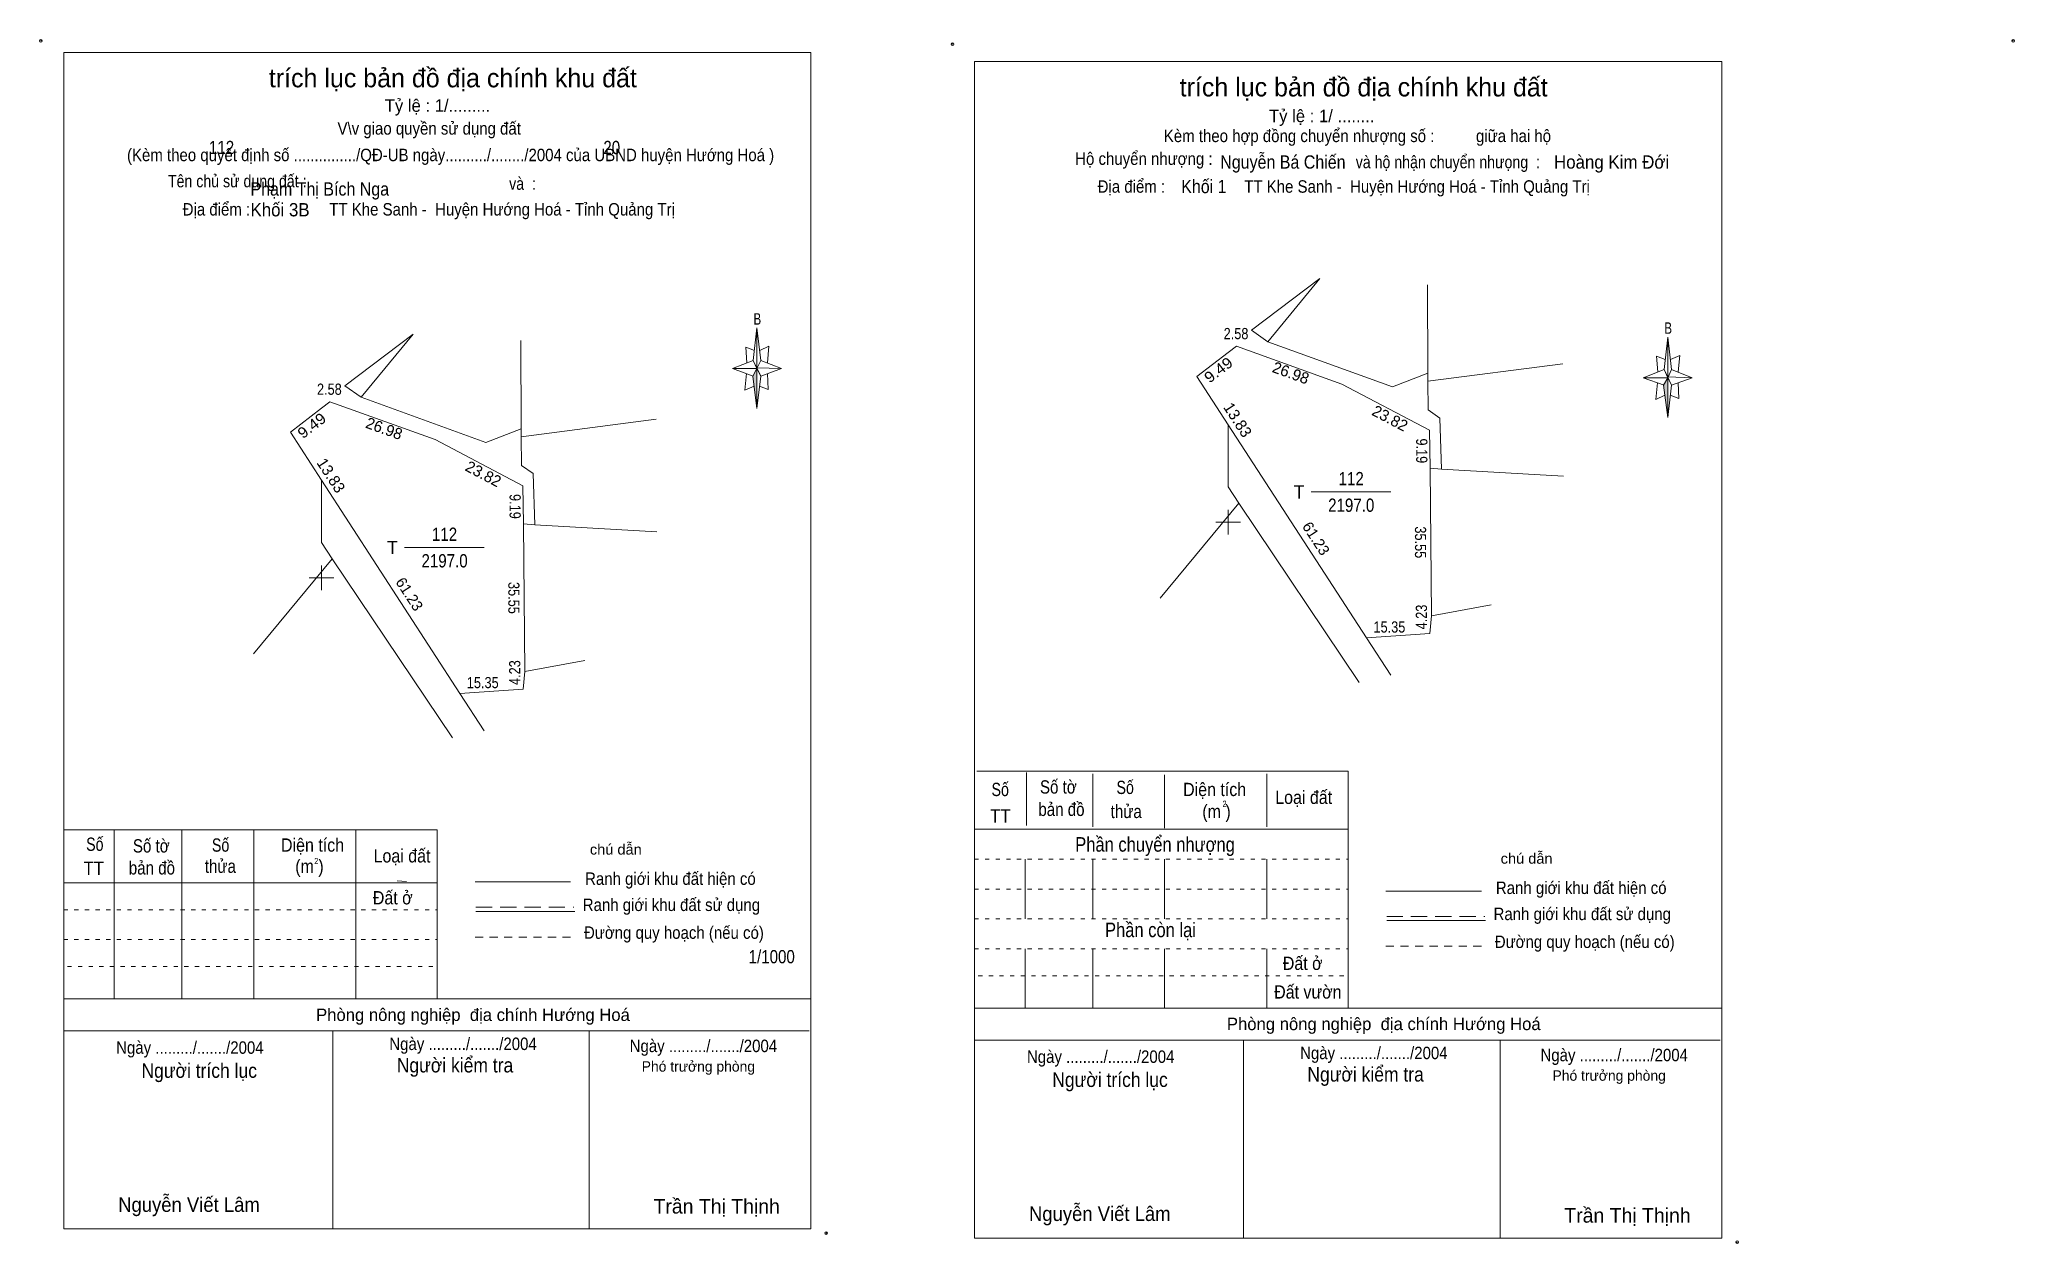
# Model space of a CAD drawing. Header units: centimetres. Extents: x 0.4 to 48, y 0.7 to 29.8.
import ezdxf
from ezdxf.enums import TextEntityAlignment as Align

# ---------------------------------------------------------------- set-up
doc = ezdxf.new("R2010")
doc.units = ezdxf.units.CM
doc.header["$LTSCALE"] = 0.13
doc.header["$PDMODE"] = 32
doc.header["$PDSIZE"] = 0.065
for name, pattern in [('DOTTED', [1.5, 0.3, -1.2]), ('MEDIUM_DASHED', [4.5, 3, -1.5]), ('SHORT_DASHED', [2.7, 1.5, -1.2])]:
    doc.linetypes.add(name, pattern=pattern)
for name, color, linetype, lineweight in [('1', 7, 'DOTTED', 13), ('22', 7, 'Continuous', 13), ('33', 7, 'Continuous', 13), ('5', 7, 'Continuous', 13), ('62', 7, 'Continuous', 13)]:
    doc.layers.add(name, color=color, linetype=linetype, lineweight=lineweight)
doc.layers.add('34', color=7, linetype='Continuous')
doc.layers.add('51', color=7, linetype='Continuous')

msp = doc.modelspace()

# ---------------------------------------------------------------- hatches: boundary and pattern name
at = {"layer": '5'}
for points in [[(17.7, 21.83), (17.7, 20.87), (17.6, 21.65)], [(39.64, 21.61), (39.64, 20.65), (39.54, 21.43)]]:
    msp.add_hatch(color=256, dxfattribs=at).paths.add_polyline_path(points)

# ---------------------------------------------------------------- linework, layer by layer
at = {"layer": '1', "linetype": 'Continuous'}
msp.add_line((22.94, 10.73), (31.94, 10.73), dxfattribs=at)
at = {"layer": '1'}
for p, q in [((22.94, 10.01), (31.94, 10.01)), ((22.94, 9.29), (31.94, 9.29)), ((22.94, 9.29), (31.94, 9.29)), ((1, 8.79), (10, 8.79)), ((22.94, 8.57), (31.94, 8.57)), ((22.94, 8.57), (31.94, 8.57)), ((1, 8.07), (10, 8.07)), ((22.94, 7.85), (31.94, 7.85)), ((22.94, 7.85), (31.94, 7.85)), ((1.09, 7.42), (10, 7.42)), ((23.03, 7.2), (31.94, 7.2)), ((23.03, 7.2), (31.94, 7.2))]:
    msp.add_line(p, q, dxfattribs=at)
at = {"layer": '22'}
for p, q in [((31.26, 24), (30.01, 22.48)), ((33.85, 23.85), (33.86, 21.72)), ((9.42, 22.66), (8.17, 21.14)), ((12.01, 22.51), (12.02, 20.38)), ((37.11, 21.95), (33.86, 21.53)), ((33.86, 21.53), (33.86, 21.72)), ((15.27, 20.61), (12.02, 20.19)), ((12.02, 20.19), (12.02, 20.38)), ((33.92, 19.43), (33.95, 15.87)), ((33.92, 19.43), (34.19, 19.41)), ((37.13, 19.24), (34.19, 19.41)), ((29.31, 18.59), (32.21, 14.27)), ((12.08, 18.09), (12.11, 14.53)), ((12.08, 18.09), (12.35, 18.07)), ((15.29, 17.9), (12.35, 18.07)), ((7.47, 17.25), (10.37, 12.93)), ((33.95, 15.87), (35.39, 16.14)), ((32.97, 14.44), (32.38, 15.34)), ((12.11, 14.53), (13.55, 14.8)), ((11.13, 13.1), (10.54, 14)), ((9.26, 9.47), (9.03, 9.49))]:
    msp.add_line(p, q, dxfattribs=at)
for points in [[(30.01, 22.48), (29.61, 22.76), (31.26, 24)], [(8.17, 21.14), (7.77, 21.42), (9.42, 22.66)], [(33.92, 19.43), (33.9, 20.35), (31.79, 21.46), (29.25, 22.37), (29.05, 22.22)], [(33.86, 21.72), (33.01, 21.39), (30.01, 22.48)], [(29.05, 22.22), (28.3, 21.64), (29.05, 20.48), (32.38, 15.34)], [(34.19, 19.41), (34.15, 20.64), (33.87, 20.84), (33.86, 21.53)], [(12.08, 18.09), (12.06, 19.01), (9.95, 20.12), (7.41, 21.03), (7.21, 20.88)], [(12.02, 20.38), (11.17, 20.05), (8.17, 21.14)], [(7.21, 20.88), (6.46, 20.3), (7.21, 19.14), (10.54, 14)], [(27.41, 16.3), (29.31, 18.59), (29.05, 18.98), (29.05, 20.48)], [(12.35, 18.07), (12.31, 19.3), (12.03, 19.5), (12.02, 20.19)], [(5.57, 14.96), (7.47, 17.25), (7.21, 17.64), (7.21, 19.14)], [(33.95, 15.87), (33.91, 15.45), (32.38, 15.34)], [(12.11, 14.53), (12.07, 14.11), (10.54, 14)]]:
    msp.add_lwpolyline(points, dxfattribs=at)
for points in [[(29.05, 20.48), (28.3, 21.64), (29.05, 22.22), (29.25, 22.37), (31.79, 21.46), (33.9, 20.35), (33.92, 19.43), (33.95, 15.87), (33.91, 15.45), (32.38, 15.34)], [(7.21, 19.14), (6.46, 20.3), (7.21, 20.88), (7.41, 21.03), (9.95, 20.12), (12.06, 19.01), (12.08, 18.09), (12.11, 14.53), (12.07, 14.11), (10.54, 14)]]:
    msp.add_lwpolyline(points, close=True, dxfattribs=at)
at = {"layer": '33'}
for p, q in [((31.05, 18.86), (32.97, 18.86)), ((9.21, 17.52), (11.13, 17.52))]:
    msp.add_line(p, q, dxfattribs=at)
at = {"layer": '5'}
for p, q in [((17.61, 22.03), (17.7, 22.81)), ((39.55, 21.81), (39.64, 22.59)), ((17.79, 22.03), (18.29, 21.83)), ((17.61, 21.65), (17.11, 21.83)), ((17.79, 21.65), (17.7, 20.87)), ((17.97, 21.33), (17.76, 21.41)), ((17.95, 21.71), (17.97, 21.33)), ((39.55, 21.43), (39.05, 21.61)), ((39.73, 21.43), (39.64, 20.65)), ((39.73, 21.81), (40.23, 21.61)), ((39.89, 21.49), (39.91, 21.11)), ((39.91, 21.11), (39.7, 21.19)), ((23, 12.13), (31.94, 12.13)), ((24.19, 12.1), (24.19, 10.82)), ((25.79, 12.07), (25.79, 10.79)), ((27.52, 12.04), (27.52, 10.76)), ((29.98, 12.07), (29.98, 10.79)), ((31.94, 12.13), (31.94, 6.42)), ((1, 10.72), (10, 10.72)), ((2.22, 10.72), (2.22, 6.64)), ((3.85, 10.72), (3.85, 6.64)), ((5.58, 10.72), (5.58, 6.64)), ((8.04, 10.72), (8.04, 6.64)), ((10, 10.72), (10, 6.64)), ((24.16, 10.01), (24.16, 8.57)), ((25.79, 10.01), (25.79, 8.57)), ((27.52, 10.01), (27.52, 8.57)), ((29.98, 10.01), (29.98, 8.57)), ((1, 9.44), (9.99, 9.44)), ((10.91, 9.46), (13.21, 9.46)), ((32.85, 9.24), (35.15, 9.24)), ((10.93, 8.75), (13.31, 8.75)), ((32.87, 8.53), (35.25, 8.53)), ((24.16, 7.85), (24.16, 6.42)), ((25.79, 7.85), (25.79, 6.42)), ((27.52, 7.85), (27.52, 6.42)), ((29.98, 7.85), (29.98, 6.42)), ((1, 6.64), (19, 6.64)), ((22.94, 6.42), (40.94, 6.42)), ((1, 5.87), (18.96, 5.87)), ((7.48, 5.87), (7.48, 1.1)), ((13.66, 5.87), (13.66, 1.1)), ((22.94, 5.65), (40.9, 5.65)), ((29.42, 5.65), (29.42, 0.88)), ((35.6, 5.65), (35.6, 0.88))]:
    msp.add_line(p, q, dxfattribs=at)
at = {"layer": '5', "linetype": 'MEDIUM_DASHED'}
for p, q in [((10.93, 8.85), (13.29, 8.85)), ((32.87, 8.63), (35.23, 8.63))]:
    msp.add_line(p, q, dxfattribs=at)
at = {"layer": '5', "linetype": 'SHORT_DASHED'}
for p, q in [((10.91, 8.13), (13.29, 8.13)), ((32.85, 7.91), (35.23, 7.91))]:
    msp.add_line(p, q, dxfattribs=at)
at = {"layer": '5'}
for points in [[(1, 29.45), (19, 29.45), (19, 1.1), (1, 1.1)], [(22.94, 29.23), (40.94, 29.23), (40.94, 0.88), (22.94, 0.88)], [(17.7, 22.81), (17.79, 22.03), (17.7, 21.83)], [(39.64, 22.59), (39.73, 21.81), (39.64, 21.61)], [(17.7, 21.83), (17.11, 21.83), (17.61, 22.03), (17.79, 21.65), (18.29, 21.83), (17.7, 21.85)], [(17.7, 21.83), (17.7, 20.87), (17.6, 21.65)], [(39.64, 21.61), (39.05, 21.61), (39.55, 21.81), (39.73, 21.43), (40.23, 21.61), (39.64, 21.63)], [(39.64, 21.61), (39.64, 20.65), (39.54, 21.43)]]:
    msp.add_lwpolyline(points, close=True, dxfattribs=at)
for points in [[(17.77, 22.27), (17.99, 22.37), (17.95, 21.97)], [(17.7, 21.83), (17.61, 22.03), (17.11, 21.83)], [(17.64, 22.27), (17.43, 22.35), (17.46, 21.97)], [(39.58, 22.05), (39.37, 22.13), (39.4, 21.75)], [(39.71, 22.05), (39.93, 22.15), (39.89, 21.75)], [(17.45, 21.71), (17.41, 21.31), (17.63, 21.41)], [(17.7, 21.83), (17.79, 21.65), (18.29, 21.83)], [(39.64, 21.61), (39.55, 21.81), (39.05, 21.61)], [(39.39, 21.49), (39.35, 21.09), (39.57, 21.19)], [(39.64, 21.61), (39.73, 21.43), (40.23, 21.61)]]:
    msp.add_lwpolyline(points, dxfattribs=at)
for p in [(0.45, 29.73), (22.41, 29.65), (47.96, 29.73), (19.37, 1), (41.31, 0.78)]:
    msp.add_point(p, dxfattribs=at)
at = {"layer": '62'}
for p, q in [((28.75, 18.13), (29.35, 18.13)), ((29.05, 17.83), (29.05, 18.43)), ((6.91, 16.79), (7.51, 16.79)), ((7.21, 16.49), (7.21, 17.09))]:
    msp.add_line(p, q, dxfattribs=at)

# ---------------------------------------------------------------- texts
at = {"layer": '1', "width": 0.8}
for p in [(28.965, 11.27), (7.085, 9.89)]:
    msp.add_text('2', height=0.15, dxfattribs=at).set_placement(p, align=Align.CENTER)
at = {"layer": '33', "width": 0.85}
for s, p in [('112', (32.015, 19.02)), ('2197.0', (32.015, 18.38)), ('112', (10.175, 17.68)), ('2197.0', (10.175, 17.04))]:
    msp.add_text(s, height=0.32, dxfattribs=at).set_placement(p, align=Align.CENTER)
at = {"layer": '33'}
for p in [(30.89, 18.7), (9.05, 17.36)]:
    msp.add_text('T', height=0.32, dxfattribs=at).set_placement(p, align=Align.RIGHT)
at = {"layer": '34'}
for s, width, p in [('112', 0.85, (4.5, 27)), ('20', 0.85, (14, 27)), ('Nguyễn Bá Chiến', 0.9, (28.86, 26.65)), ('Hoàng Kim Đới', 0.95, (36.9, 26.65)), ('Phạm Thị Bích Nga', 0.9, (5.5, 26)), ('Khối 1', 0.9, (27.92, 26.06)), ('Khối 3B', 0.95, (5.5, 25.5))]:
    msp.add_text(s, height=0.32, dxfattribs=dict(at, width=width)).set_placement(p)
at = {"layer": '5'}
for s, height, p in [('trích lục bản đồ địa chính khu đất', 0.45, (10.375, 28.61)), ('trích lục bản đồ địa chính khu đất', 0.45, (32.315, 28.39)), ('Tỷ lệ : 1/.........', 0.3, (10.005, 28.02)), ('Tỷ lệ : 1/ ........', 0.3, (31.305, 27.77)), ('Phòng nông nghiệp  địa chính Hướng Hoá ', 0.3, (10.915, 6.11)), ('Phòng nông nghiệp  địa chính Hướng Hoá ', 0.3, (32.855, 5.89)), ('Phó trưởng phòng ', 0.25, (16.335, 4.89)), ('Phó trưởng phòng ', 0.25, (38.275, 4.67)), ('Trần Thị Thịnh', 0.35, (16.73, 1.47)), ('Trần Thị Thịnh', 0.35, (38.67, 1.25))]:
    msp.add_text(s, height=height, dxfattribs=at).set_placement(p, align=Align.CENTER)
for s, height, width, p in [('V\\v giao quyền sử dụng đất ', 0.3, 0.9, (9.855, 27.47)), ('Kèm theo hợp đồng chuyển nhượng số :          giữa hai hộ ', 0.3, 0.9, (32.215, 27.29)), ('(Kèm theo quyết định số .............../QĐ-UB ngày........../......../2004 của UBND huyện Hướng Hoá )', 0.3, 0.9, (10.32, 26.83)), ('Hộ chuyển nhượng :', 0.3, 0.9, (27.02, 26.74)), ('và hộ nhận chuyển nhưọng  : ', 0.3, 0.85, (34.39, 26.66)), ('Tên chủ sử dụng đất :', 0.3, 0.85, (5.18, 26.2)), ('và  : ', 0.3, 0.85, (12.1, 26.14)), ('Địa điểm :                   TT Khe Sanh -  Huyện Hướng Hoá - Tỉnh Quảng Trị ', 0.3, 0.9, (31.885, 26.07)), ('Địa điểm :                   TT Khe Sanh -  Huyện Hướng Hoá - Tỉnh Quảng Trị ', 0.3, 0.9, (9.845, 25.52)), ('B', 0.2756, 0.75, (17.71, 22.89)), ('B', 0.2756, 0.75, (39.65, 22.67)), ('Số tờ', 0.32, 0.85, (24.96, 11.59)), ('Số', 0.32, 0.8, (26.57, 11.58)), ('Số', 0.32, 0.8, (23.56, 11.53)), ('Diện tích', 0.32, 0.9, (28.725, 11.53)), ('Loại đất', 0.32, 0.9, (30.87, 11.34)), ('TT', 0.32, 0.95, (23.565, 10.89)), ('bản đồ', 0.32, 0.85, (25.035, 11.05)), ('thửa', 0.32, 0.85, (26.595, 11)), ('(m )', 0.32, 0.9, (28.77, 11)), ('Số', 0.32, 0.8, (1.75, 10.21)), ('Số tờ', 0.32, 0.85, (3.11, 10.17)), ('Số', 0.32, 0.8, (4.78, 10.19)), ('Diện tích', 0.32, 0.9, (6.995, 10.19)), ('Phần chuyển nhượng ', 0.35, 0.85, (27.345, 10.19)), ('bản đồ', 0.32, 0.85, (3.125, 9.64)), ('thửa', 0.32, 0.85, (4.775, 9.68)), ('(m )', 0.32, 0.9, (6.92, 9.68)), ('Loại đất', 0.32, 0.9, (9.15, 9.93)), ('chú dẫn', 0.25, 1.05, (14.3, 10.12)), ('chú dẫn', 0.25, 1.05, (36.24, 9.9)), ('TT', 0.32, 0.95, (1.725, 9.63)), ('Ranh giới khu đất hiện có ', 0.3, 0.9, (15.665, 9.39)), ('Đất ở ', 0.32, 0.9, (8.98, 8.92)), ('Ranh giới khu đất sử dụng', 0.3, 0.9, (15.64, 8.76)), ('Ranh giới khu đất hiện có ', 0.3, 0.9, (37.605, 9.17)), ('Ranh giới khu đất sử dụng', 0.3, 0.9, (37.58, 8.54)), ('Đường quy hoạch (nếu có)', 0.3, 0.9, (15.7, 8.09)), ('Phần còn lại ', 0.35, 0.85, (27.235, 8.13)), ('Đường quy hoạch (nếu có)', 0.3, 0.9, (37.64, 7.87)), ('Đất ở ', 0.32, 0.9, (30.9, 7.34)), ('Đất vườn', 0.32, 0.9, (30.97, 6.65)), ('Ngày ........./......./2004', 0.3, 0.9, (10.62, 5.41)), ('Ngày ........./......./2004', 0.3, 0.9, (4.04, 5.32)), ('Người kiểm tra ', 0.35, 0.9, (10.485, 4.87)), ('Ngày ........./......./2004', 0.3, 0.9, (16.41, 5.36)), ('Ngày ........./......./2004', 0.3, 0.9, (25.98, 5.1)), ('Ngày ........./......./2004', 0.3, 0.9, (32.56, 5.19)), ('Ngày ........./......./2004', 0.3, 0.9, (38.35, 5.14)), ('Người trích lục', 0.35, 0.9, (4.265, 4.74)), ('Người trích lục', 0.35, 0.9, (26.205, 4.52)), ('Người kiểm tra ', 0.35, 0.9, (32.42, 4.65)), ('Nguyễn Viết Lâm ', 0.35, 0.95, (4.08, 1.51)), ('Nguyễn Viết Lâm ', 0.35, 0.95, (26.02, 1.29))]:
    msp.add_text(s, height=height, dxfattribs=dict(at, width=width)).set_placement(p, align=Align.CENTER)
at = {"layer": '51', "width": 0.85}
for s, p in [('2.58', (29.24, 22.54)), ('2.58', (7.4, 21.2)), ('15.35', (32.935, 15.47)), ('15.35', (11.095, 14.13))]:
    msp.add_text(s, height=0.27, dxfattribs=at).set_placement(p, align=Align.CENTER)
at = {"layer": '51'}
for s, height, rotation, width, p in [('9.49', 0.26, 37.51, 1.1, (28.8958, 21.6948)), ('9.49', 0.26, 37.51, 1.1, (7.0558, 20.3548)), ('9.19', 0.27, 270, 0.85, (33.58, 19.85)), ('9.19', 0.27, 270, 0.85, (11.74, 18.51)), ('35.55', 0.27, 270, 0.85, (33.55, 17.645)), ('35.55', 0.27, 270, 0.85, (11.71, 16.305)), ('4.23', 0.27, 90, 0.85, (33.84, 15.845)), ('4.23', 0.27, 90, 0.85, (12, 14.505))]:
    msp.add_text(s, height=height, rotation=rotation, dxfattribs=dict(at, width=width)).set_placement(p, align=Align.CENTER)
for s, height, rotation, p in [('26.98', 0.27, 340.175, (30.5142, 21.6007)), ('13.83', 0.27, 302.989, (29.1674, 20.5235)), ('23.82', 0.27, 332.23, (32.8871, 20.5156)), ('26.98', 0.27, 340.175, (8.6742, 20.2607)), ('13.83', 0.27, 302.989, (7.3274, 19.1835)), ('23.82', 0.27, 332.23, (11.0471, 19.1756)), ('61.23', 0.26, 302.981, (31.0594, 17.6658)), ('61.23', 0.26, 302.981, (9.2194, 16.3258))]:
    msp.add_text(s, height=height, rotation=rotation, dxfattribs=at).set_placement(p, align=Align.CENTER)
at = {"layer": '51', "width": 0.85}
msp.add_text('1/1000', height=0.32, dxfattribs=at).set_placement((17.5, 7.5))

doc.saveas('drawing.dxf')
